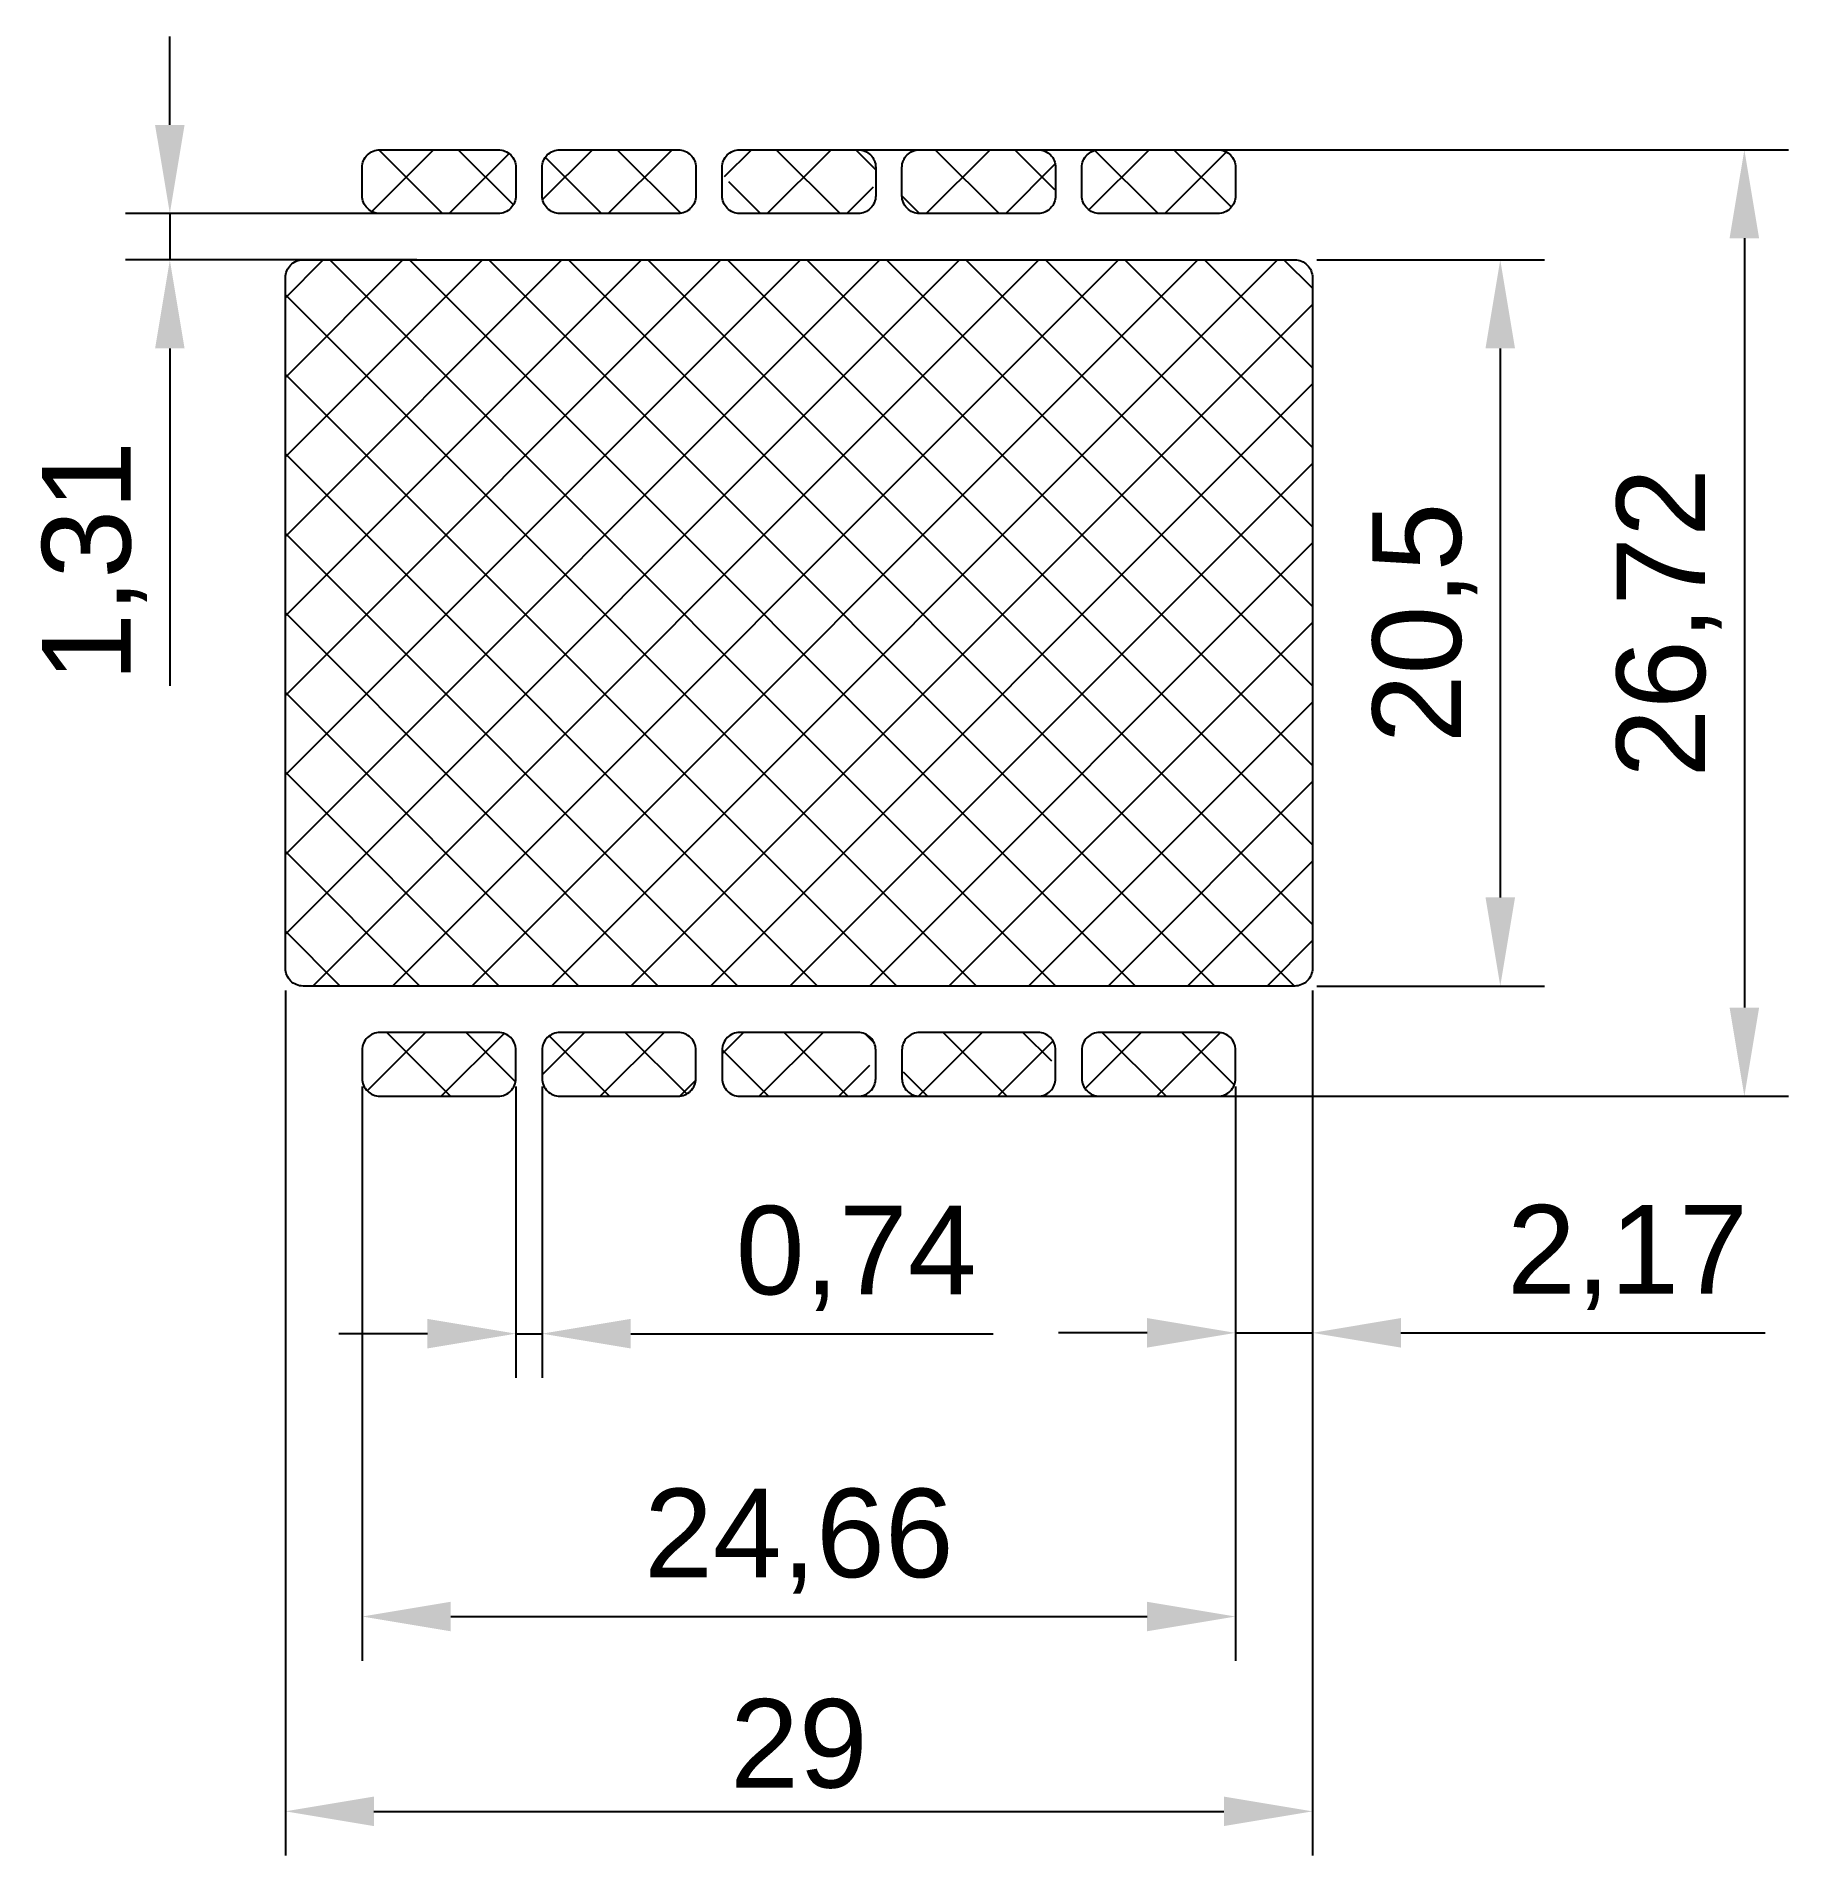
# Model space of a CAD drawing. Header units: millimetres. Extents: x 4705.4 to 4754.9, y 3122.2 to 3173.5.
import ezdxf

# ---------------------------------------------------------------- set-up
doc = ezdxf.new("R2010")
doc.units = ezdxf.units.MM
doc.layers.add('TC-etch-lines', color=1, linetype='Continuous')
doc.layers.add('TC-etch-lines-chemical', color=1, linetype='Continuous')
doc.styles.get("Standard").update_dxf_attribs({"font": 'arial.ttf'})
doc.dimstyles.new('ISO-25', dxfattribs={"dimtxt": 2.5, "dimasz": 2.5, "dimexe": 1.25, "dimexo": 0.625, "dimtad": 1, "dimtxsty": 'Standard', "dimcen": 2.5, "dimadec": 0, "dimazin": 0, "dimtfac": 1, "dimtmove": 0, "dimatfit": 3, "dimfxl": 1, "dimarcsym": 0})

# ---------------------------------------------------------------- blocks, each defined once
blk = doc.blocks.new('*D9')
at = {"color": 0, "lineweight": -2, "transparency": 16777216}
for p, q in [((4714.603, 3143.903), (4714.603, 3127.687)), ((4739.263, 3143.903), (4739.263, 3127.687)), ((4717.103, 3128.937), (4736.763, 3128.937))]:
    blk.add_line(p, q, dxfattribs=at)
at = {"color": 0, "transparency": 16777216}
for points in [[(4717.103, 3129.354), (4717.103, 3128.521), (4714.603, 3128.937)], [(4736.763, 3129.354), (4736.763, 3128.521), (4739.263, 3128.937)]]:
    blk.add_solid(points, dxfattribs=at)
at = {"layer": 'Defpoints', "color": 0, "transparency": 16777216}
for p in [(4714.603, 3144.528), (4739.263, 3144.528), (4739.263, 3128.937)]:
    blk.add_point(p, dxfattribs=at)
at = {"color": 0, "transparency": 16777216, "insert": (4726.933, 3131.065), "char_height": 2.5, "attachment_point": 5}
blk.add_mtext('24,66', dxfattribs=at)
blk = doc.blocks.new('*D10')
at = {"color": 0, "lineweight": -2, "transparency": 16777216}
for p, q in [((4718.943, 3143.903), (4718.943, 3135.673)), ((4719.683, 3143.903), (4719.683, 3135.673)), ((4716.443, 3136.923), (4713.943, 3136.923)), ((4718.943, 3136.923), (4719.683, 3136.923)), ((4722.183, 3136.923), (4732.416, 3136.923))]:
    blk.add_line(p, q, dxfattribs=at)
at = {"color": 0, "transparency": 16777216}
for points in [[(4716.443, 3137.34), (4716.443, 3136.506), (4718.943, 3136.923)], [(4722.183, 3137.34), (4722.183, 3136.506), (4719.683, 3136.923)]]:
    blk.add_solid(points, dxfattribs=at)
at = {"layer": 'Defpoints', "color": 0, "transparency": 16777216}
for p in [(4718.943, 3144.528), (4719.683, 3144.528), (4719.683, 3136.923)]:
    blk.add_point(p, dxfattribs=at)
at = {"color": 0, "transparency": 16777216, "insert": (4728.549, 3139.05), "char_height": 2.5, "attachment_point": 5}
blk.add_mtext('0,74', dxfattribs=at)
blk = doc.blocks.new('*D13')
at = {"color": 0, "lineweight": -2, "transparency": 16777216}
for p, q in [((4712.433, 3146.613), (4712.433, 3122.187)), ((4741.433, 3146.613), (4741.433, 3122.187)), ((4714.933, 3123.437), (4738.933, 3123.437))]:
    blk.add_line(p, q, dxfattribs=at)
at = {"color": 0, "transparency": 16777216}
for points in [[(4714.933, 3123.854), (4714.933, 3123.021), (4712.433, 3123.437)], [(4738.933, 3123.854), (4738.933, 3123.021), (4741.433, 3123.437)]]:
    blk.add_solid(points, dxfattribs=at)
at = {"layer": 'Defpoints', "color": 0, "transparency": 16777216}
for p in [(4712.433, 3147.238), (4741.433, 3147.238), (4741.433, 3123.437)]:
    blk.add_point(p, dxfattribs=at)
at = {"color": 0, "transparency": 16777216, "insert": (4726.933, 3125.339), "char_height": 2.5, "attachment_point": 5}
blk.add_mtext('29', dxfattribs=at)
blk = doc.blocks.new('*D14')
at = {"color": 0, "lineweight": -2, "transparency": 16777216}
for p, q in [((4741.558, 3167.238), (4747.987, 3167.238)), ((4746.737, 3164.738), (4746.737, 3149.238)), ((4741.558, 3146.738), (4747.987, 3146.738))]:
    blk.add_line(p, q, dxfattribs=at)
at = {"color": 0, "transparency": 16777216}
for points in [[(4746.32, 3164.738), (4747.154, 3164.738), (4746.737, 3167.238)], [(4746.32, 3149.238), (4747.154, 3149.238), (4746.737, 3146.738)]]:
    blk.add_solid(points, dxfattribs=at)
at = {"layer": 'Defpoints', "color": 0, "transparency": 16777216}
for p in [(4740.933, 3167.238), (4740.933, 3146.738), (4746.737, 3146.738)]:
    blk.add_point(p, dxfattribs=at)
at = {"color": 0, "transparency": 16777216, "insert": (4744.61, 3156.988), "char_height": 2.5, "attachment_point": 5, "rotation": 90}
blk.add_mtext('20,5', dxfattribs=at)
blk = doc.blocks.new('*D15')
at = {"color": 0, "lineweight": -2, "transparency": 16777216}
for p, q in [((4709.171, 3171.048), (4709.171, 3173.548)), ((4716.148, 3168.548), (4707.921, 3168.548)), ((4709.171, 3168.548), (4709.171, 3167.238)), ((4716.148, 3167.238), (4707.921, 3167.238)), ((4709.171, 3164.738), (4709.171, 3155.212))]:
    blk.add_line(p, q, dxfattribs=at)
at = {"color": 0, "transparency": 16777216}
for points in [[(4708.754, 3171.048), (4709.587, 3171.048), (4709.171, 3168.548)], [(4708.754, 3164.738), (4709.587, 3164.738), (4709.171, 3167.238)]]:
    blk.add_solid(points, dxfattribs=at)
at = {"layer": 'Defpoints', "color": 0, "transparency": 16777216}
for p in [(4716.773, 3168.548), (4709.171, 3167.238), (4716.773, 3167.238)]:
    blk.add_point(p, dxfattribs=at)
at = {"color": 0, "transparency": 16777216, "insert": (4707.043, 3158.725), "char_height": 2.5, "attachment_point": 5, "rotation": 90}
blk.add_mtext('1,31', dxfattribs=at)
blk = doc.blocks.new('*D16')
at = {"color": 0, "lineweight": -2, "transparency": 16777216}
for p, q in [((4739.263, 3143.903), (4739.263, 3135.696)), ((4741.433, 3143.903), (4741.433, 3135.696)), ((4736.763, 3136.946), (4734.263, 3136.946)), ((4739.263, 3136.946), (4741.433, 3136.946)), ((4743.933, 3136.946), (4754.219, 3136.946))]:
    blk.add_line(p, q, dxfattribs=at)
at = {"color": 0, "transparency": 16777216}
for points in [[(4736.763, 3137.363), (4736.763, 3136.53), (4739.263, 3136.946)], [(4743.933, 3137.363), (4743.933, 3136.53), (4741.433, 3136.946)]]:
    blk.add_solid(points, dxfattribs=at)
at = {"layer": 'Defpoints', "color": 0, "transparency": 16777216}
for p in [(4739.263, 3144.528), (4741.433, 3144.528), (4741.433, 3136.946)]:
    blk.add_point(p, dxfattribs=at)
at = {"color": 0, "transparency": 16777216, "insert": (4750.326, 3139.074), "char_height": 2.5, "attachment_point": 5}
blk.add_mtext('2,17', dxfattribs=at)
blk = doc.blocks.new('*D17')
at = {"color": 0, "lineweight": -2, "transparency": 16777216}
for p, q in [((4727.558, 3170.348), (4754.879, 3170.348)), ((4753.629, 3167.848), (4753.629, 3146.128)), ((4727.558, 3143.628), (4754.879, 3143.628))]:
    blk.add_line(p, q, dxfattribs=at)
at = {"color": 0, "transparency": 16777216}
for points in [[(4753.212, 3167.848), (4754.046, 3167.848), (4753.629, 3170.348)], [(4753.212, 3146.128), (4754.046, 3146.128), (4753.629, 3143.628)]]:
    blk.add_solid(points, dxfattribs=at)
at = {"layer": 'Defpoints', "color": 0, "transparency": 16777216}
for p in [(4726.933, 3170.348), (4726.933, 3143.628), (4753.629, 3143.628)]:
    blk.add_point(p, dxfattribs=at)
at = {"color": 0, "transparency": 16777216, "insert": (4751.502, 3156.988), "char_height": 2.5, "attachment_point": 5, "rotation": 90}
blk.add_mtext('26,72', dxfattribs=at)

msp = doc.modelspace()

# ---------------------------------------------------------------- hatches: boundary and pattern name
at = {"layer": 'TC-etch-lines'}
h = msp.add_hatch(dxfattribs=at)
h.set_pattern_fill('ANSI37', color=256, scale=0.5)
h.set_pattern_definition([(45, (2400.0575, 1136.6687), (-1.122532, 1.122532), []), (135, (2400.0575, 1136.6687), (-1.122532, -1.122532), [])])
h.paths.add_polyline_path([(4712.933, 3167.238, 0.414214), (4712.433, 3166.738), (4712.433, 3147.238, 0.414214), (4712.933, 3146.738), (4740.933, 3146.738, 0.414214), (4741.433, 3147.238), (4741.433, 3166.738, 0.414214), (4740.933, 3167.238)])
h.paths.add_polyline_path([(4718.443, 3168.548, 0.720759), (4718.743, 3169.448, 0.720759), (4718.443, 3170.348), (4715.103, 3170.348, 0.720759), (4714.803, 3169.448, 0.720759), (4715.103, 3168.548)])
h.paths.add_polyline_path([(4720.183, 3170.348, 0.720759), (4719.883, 3169.448, 0.720759), (4720.183, 3168.548), (4723.523, 3168.548, 0.720759), (4723.823, 3169.448, 0.720759), (4723.523, 3170.348)])
h.paths.add_polyline_path([(4725.263, 3170.348, 0.720759), (4724.963, 3169.448, 0.720759), (4725.263, 3168.548), (4728.603, 3168.548, 0.720759), (4728.903, 3169.448, 0.720759), (4728.603, 3170.348)])
h.paths.add_polyline_path([(4730.343, 3170.348, 0.720759), (4730.043, 3169.448, 0.720759), (4730.343, 3168.548), (4733.683, 3168.548, 0.720759), (4733.983, 3169.448, 0.720759), (4733.683, 3170.348)])
h.paths.add_polyline_path([(4738.763, 3170.348), (4735.423, 3170.348, 0.720759), (4735.123, 3169.448, 0.720759), (4735.423, 3168.548), (4738.763, 3168.548, 0.720759), (4739.063, 3169.448, 0.720759)])
h.paths.add_polyline_path([(4718.443, 3143.628, 0.720759), (4718.743, 3144.528, 0.720759), (4718.443, 3145.428), (4715.103, 3145.428, 0.720759), (4714.803, 3144.528, 0.720759), (4715.103, 3143.628)])
h.paths.add_polyline_path([(4723.523, 3143.628, 0.720759), (4723.823, 3144.528, 0.720759), (4723.523, 3145.428), (4720.183, 3145.428, 0.720759), (4719.883, 3144.528, 0.720759), (4720.183, 3143.628)])
h.paths.add_polyline_path([(4725.263, 3145.428, 0.720759), (4724.963, 3144.528, 0.720759), (4725.263, 3143.628), (4728.603, 3143.628, 0.720759), (4728.903, 3144.528, 0.720759), (4728.603, 3145.428)])
h.paths.add_polyline_path([(4730.343, 3145.428, 0.720759), (4730.043, 3144.528, 0.720759), (4730.343, 3143.628), (4733.683, 3143.628, 0.720759), (4733.983, 3144.528, 0.720759), (4733.683, 3145.428)])
h.paths.add_polyline_path([(4735.123, 3144.528, 0.720759), (4735.423, 3143.628), (4738.763, 3143.628, 0.720759), (4739.063, 3144.528, 0.720759), (4738.763, 3145.428), (4735.423, 3145.428, 0.720759)])

# ---------------------------------------------------------------- linework, layer by layer
at = {"layer": 'TC-etch-lines-chemical'}
for points in [[(4715.103, 3170.348), (4718.443, 3170.348, -0.414214), (4718.943, 3169.848), (4718.943, 3169.048, -0.414214), (4718.443, 3168.548), (4715.103, 3168.548, -0.414214), (4714.603, 3169.048), (4714.603, 3169.848, -0.414214)], [(4720.183, 3170.348), (4723.523, 3170.348, -0.414214), (4724.023, 3169.848), (4724.023, 3169.048, -0.414214), (4723.523, 3168.548), (4720.183, 3168.548, -0.414214), (4719.683, 3169.048), (4719.683, 3169.848, -0.414214)], [(4725.263, 3170.348), (4728.603, 3170.348, -0.414214), (4729.103, 3169.848), (4729.103, 3169.048, -0.414214), (4728.603, 3168.548), (4725.263, 3168.548, -0.414214), (4724.763, 3169.048), (4724.763, 3169.848, -0.414214)], [(4730.343, 3170.348), (4733.683, 3170.348, -0.414214), (4734.183, 3169.848), (4734.183, 3169.048, -0.414214), (4733.683, 3168.548), (4730.343, 3168.548, -0.414214), (4729.843, 3169.048), (4729.843, 3169.848, -0.414214)], [(4735.423, 3170.348), (4738.763, 3170.348, -0.414214), (4739.263, 3169.848), (4739.263, 3169.048, -0.414214), (4738.763, 3168.548), (4735.423, 3168.548, -0.414214), (4734.923, 3169.048), (4734.923, 3169.848, -0.414214)], [(4712.933, 3167.238), (4740.933, 3167.238, -0.414214), (4741.433, 3166.738), (4741.433, 3147.238, -0.414214), (4740.933, 3146.738), (4712.933, 3146.738, -0.414214), (4712.433, 3147.238), (4712.433, 3166.738, -0.414214)], [(4715.103, 3143.628), (4718.443, 3143.628, 0.414214), (4718.943, 3144.128), (4718.943, 3144.928, 0.414214), (4718.443, 3145.428), (4715.103, 3145.428, 0.414214), (4714.603, 3144.928), (4714.603, 3144.128, 0.414214)], [(4720.183, 3143.628), (4723.523, 3143.628, 0.414214), (4724.023, 3144.128), (4724.023, 3144.928, 0.414214), (4723.523, 3145.428), (4720.183, 3145.428, 0.414214), (4719.683, 3144.928), (4719.683, 3144.128, 0.414214)], [(4725.263, 3143.628), (4728.603, 3143.628, 0.414214), (4729.103, 3144.128), (4729.103, 3144.928, 0.414214), (4728.603, 3145.428), (4725.263, 3145.428, 0.414214), (4724.763, 3144.928), (4724.763, 3144.128, 0.414214)], [(4730.343, 3143.628), (4733.683, 3143.628, 0.414214), (4734.183, 3144.128), (4734.183, 3144.928, 0.414214), (4733.683, 3145.428), (4730.343, 3145.428, 0.414214), (4729.843, 3144.928), (4729.843, 3144.128, 0.414214)], [(4735.423, 3143.628), (4738.763, 3143.628, 0.414214), (4739.263, 3144.128), (4739.263, 3144.928, 0.414214), (4738.763, 3145.428), (4735.423, 3145.428, 0.414214), (4734.923, 3144.928), (4734.923, 3144.128, 0.414214)]]:
    msp.add_lwpolyline(points, format="xyb", close=True, dxfattribs=at)

# ---------------------------------------------------------------- dimensions: what is measured, and where the dimension line sits
for base, p1, p2, picture, middle in [((4709.171, 3167.238), (4716.773, 3168.548), (4716.773, 3167.238), '*D15', (4707.043, 3158.725)), ((4753.629, 3143.628), (4726.933, 3170.348), (4726.933, 3143.628), '*D17', (4751.502, 3156.988)), ((4746.737, 3146.738), (4740.933, 3167.238), (4740.933, 3146.738), '*D14', (4744.61, 3156.988))]:
    dim = msp.add_linear_dim(base=base, p1=p1, p2=p2, angle=90, dimstyle='ISO-25')
    dim.commit()
    dim.dimension.update_dxf_attribs({"geometry": picture, "text_midpoint": middle})
for base, p1, p2, picture, middle in [((4741.433, 3123.437), (4712.433, 3147.238), (4741.433, 3147.238), '*D13', (4726.933, 3125.339)), ((4719.683, 3136.923), (4718.943, 3144.528), (4719.683, 3144.528), '*D10', (4728.549, 3139.05)), ((4739.263, 3128.937), (4714.603, 3144.528), (4739.263, 3144.528), '*D9', (4726.933, 3131.065)), ((4741.433, 3136.946), (4739.263, 3144.528), (4741.433, 3144.528), '*D16', (4750.326, 3139.074))]:
    dim = msp.add_linear_dim(base=base, p1=p1, p2=p2, dimstyle='ISO-25')
    dim.commit()
    dim.dimension.update_dxf_attribs({"geometry": picture, "text_midpoint": middle})

doc.saveas('drawing.dxf')
